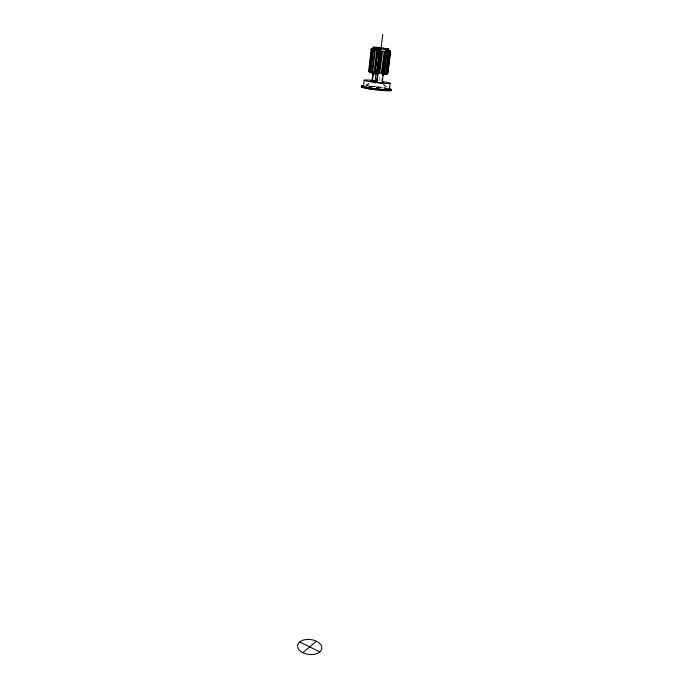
<?xml version="1.0" encoding="UTF-8"?>
<svg xmlns="http://www.w3.org/2000/svg" width="689" height="689" viewBox="0 0 689 689"><rect width="100%" height="100%" fill="white"/><g stroke="black" fill="none" stroke-linecap="round" stroke-linejoin="round"><path stroke-width="0.52" stroke-dasharray="3.44 2.58" d="M375.117 84.101L375.221 83.3M379.355 80.544L380.061 74.662M365.971 85.048L369.433 82.818M366.178 85.651L369.407 83.576M384.29 84.575L387.847 88.304M383.093 84.213L388.777 90.181M369.106 86.452A14.719 1.111 6.8 0 1 374.446 86.952M376.323 87.167A14.719 1.111 6.8 0 1 381.844 87.899M383.54 88.166A14.719 1.111 6.8 0 1 386.555 88.7M366.143 85.841A14.719 1.102 6.8 0 1 386.607 88.27M365.85 85.78A15.141 1.137 6.8 0 1 386.899 88.278M369.924 86.659A13.039 0.982 6.8 0 1 373.016 86.926M376.323 87.288A13.039 0.982 6.8 0 1 379.63 87.718M376.272 87.563A15.141 1.145 6.8 0 1 378.209 87.804M369.967 86.228A13.039 0.973 6.8 0 1 382.774 87.744M385.444 88.218A13.039 0.973 6.8 0 1 387.511 88.666"/><path stroke-width="1.03" d="M372.301 48.437L373.274 48.557L372.215 48.445L373.223 48.635L372.284 48.54L371.19 49.505L373.696 48.764L372.301 48.437L371.207 49.367L368.71 70.898L369.554 72.044L370.949 72.293M380.121 49.754L380.001 50.874L381.706 51.072L379.131 72.621L377.434 72.423L377.314 73.413L380.121 49.72L380.974 49.823M370.484 72.121L369.493 71.897M363.422 86.297L364.128 80.191M369.984 72.199L369.132 71.045L371.621 49.617M371.914 72.517L370.208 72.259L369.459 71.131L371.948 49.686L372.947 48.704L374.67 48.945L373.826 48.79M371.044 72.448L370.286 71.32L372.792 49.849L373.791 48.867L372.947 48.704M373.18 49.375L373.421 47.308M373.309 72.776L371.405 72.517L370.811 71.423L373.317 49.935L374.161 48.928L376.082 49.169L374.161 48.928M373.61 49.496L373.851 47.42M372.594 72.733L372 71.639L374.515 50.125L375.359 49.117M375.341 73.094L373.068 72.81L372.68 71.751L375.204 50.228L375.841 49.186L377.822 49.419L376.728 58.668M372.93 73.267L372.069 80.553L376.849 81.156M372.499 80.716L373.352 73.422M374.532 73.043L374.144 71.975L376.685 50.443L377.822 49.419M374.945 72.095L377.486 50.547L377.873 49.47L379.785 49.677L376.978 73.31L375.083 73.12L374.945 72.095L376.582 72.311L376.719 73.344M375.031 73.043L376.487 60.718M375.583 71.036L375.832 68.978M376.315 64.869L376.556 62.82M377.047 58.711L377.288 56.653M377.65 53.57L377.891 51.52M375.109 80.975L375.91 74.214M376.582 72.311L379.139 50.762L379.785 49.677M377.856 70.614L376.478 82.241L382.206 82.93L386.305 49.117L380.5 48.419L379.493 56.868M378.115 68.495L379.243 58.987M376.909 82.404L380.948 48.531L380.5 48.419M381.06 48.523L382.739 34.45M379.338 73.594L379.579 71.535M379.596 73.68L382.567 51.175L384.221 51.348L381.232 73.852M382.016 80.656L382.274 78.546M388.208 50.486L390.456 51.796L389.604 50.598L388.63 50.478L389.655 50.521L387.252 50.443L388.966 50.607L389.716 51.804L387.097 73.232L386.09 74.145L382.731 73.904L383.239 74.024L383.876 73.086L386.486 51.572L385.59 50.314M383.713 74.059L384.557 73.129L387.175 51.632L385.857 50.331L387.769 50.547L388.363 51.727L385.745 73.198L384.901 74.119L382.998 73.93M386.09 74.145L385.263 74.136L386.262 73.215L388.88 51.761L388.131 50.564L388.966 50.607M385.34 74.007L386.314 74.136L387.416 73.215L390.034 51.804M386.314 74.136L387.829 73.172L390.551 51.77L389.655 50.521L388.648 50.4L389.569 50.486L390.405 51.649L387.795 72.965L387.347 72.81M389.319 89.363L390.069 83.274M368.606 70.838L369.485 72M371.078 49.453L372.215 48.445M302.79 652.672L316.492 641.252M386.805 74.059C389.121 71.656 386.96 74.825 385.788 73.835M370.656 71.966L378.158 73.465M369.183 70.657L368.736 70.7L369.58 71.871M384.031 73.775L382.473 73.757M371.207 49.367L371.647 49.358M373.068 72.81L373.567 72.819M386.262 73.215L387.097 73.232M382.309 75.084L384.066 75.015L383.239 74.731M373.696 73.516L371.905 73.577L377.994 74.679M388.88 51.761L389.716 51.804M373.826 48.471L372.973 48.428L373.843 48.549M384.557 73.129L385.745 73.198M371.405 72.517L372.12 72.56M380.147 82.465L383.17 82.456L382.335 82.146M376.762 47.498L374.962 47.446L376.762 47.825M387.175 51.632L388.363 51.727M386.581 50.452L387.769 50.547M383.876 73.086L382.421 72.956L385.022 51.434L386.486 51.572M370.208 72.259L371.078 72.328M388.01 50.237L388.88 50.323L388.019 50.159M370.673 81.095L377.107 82.163M382.946 82.318L383.506 82.37M380.001 82.585L382.206 82.93M379.992 72.715L381.62 72.888M369.554 72.044L370.527 72.147M385.745 73.809L386.71 73.904L386.253 73.757M377.184 47.455L388.932 49.108L379.096 48.221M382.722 48.592C401.067 50.185 358.736 45.19 378.037 48.015M380.948 48.531L386.305 49.117M377.873 49.47L379.527 49.686M377.486 50.547L379.139 50.762M377.193 47.963L379.527 48.213M385.762 73.956L386.736 74.085M375.841 49.186L377.314 49.393M375.204 50.228L376.685 50.443M376.564 73.155L373.826 72.733M372.68 71.751L374.144 71.975M373.317 49.935L374.515 50.125M370.811 71.423L372 71.639M371.948 49.686L372.792 49.849M369.459 71.131L370.286 71.32M381.25 47.825L381.689 47.937L375.979 47.257L376.418 47.369M389.948 51.537L390.405 51.649M372.284 48.54L372.723 48.661M299.732 641.95L319.799 651.915M371.233 81.147L377.098 81.311A6.692 0.465 6.8 0 0 370.458 80.949A6.692 0.465 6.8 0 0 377.107 82.206M382.834 82.18A6.692 0.465 6.8 0 1 380.44 82.534M382.86 89.906A13.039 0.982 6.8 0 1 379.708 89.63M376.315 89.269A13.039 0.982 6.8 0 1 372.93 88.829M371.845 88.674A13.039 0.982 6.8 0 1 365.041 87.425M363.775 87.038A13.039 0.982 6.8 0 1 363.861 86.53M388.785 89.484A13.039 0.982 6.8 0 1 388.863 90.009M383.713 90.121A14.719 1.111 6.8 0 1 372.482 88.907M371.56 88.769A14.719 1.111 6.8 0 1 363.758 86.22M388.889 89.2A14.719 1.111 6.8 0 1 390.93 90.001M388.94 88.769A14.719 1.102 6.8 0 1 385.806 89.811A14.719 1.102 6.8 0 1 366.927 87.572A14.719 1.102 6.8 0 1 363.801 85.789M389.302 88.795A15.141 1.137 6.8 0 1 386.081 89.871A15.141 1.137 6.8 0 1 366.651 87.572A15.141 1.137 6.8 0 1 363.447 85.729M390.732 90.113A15.141 1.145 6.8 0 1 376.263 89.871A15.141 1.145 6.8 0 1 361.803 86.685M384.384 90.405A12.591 0.956 6.8 0 1 379.544 90.026M376.263 89.673A12.591 0.956 6.8 0 1 372.99 89.251M371.939 89.096A12.591 0.956 6.8 0 1 368.15 88.476M367.349 88.33A12.591 0.956 6.8 0 1 365.368 87.891M364.145 87.512A12.591 0.956 6.8 0 1 363.758 87.219M383.515 81.715A13.065 0.904 6.8 0 1 386.563 83.49A13.065 0.904 6.8 0 1 366.255 80.957A13.065 0.904 6.8 0 1 372.715 80.372M373.774 80.475A13.065 0.904 6.8 0 1 375.419 80.647M388.837 89.053A13.039 0.973 6.8 0 1 376.366 88.829A13.039 0.973 6.8 0 1 363.904 86.099M300.576 651.286A12.204 7.493 6.8 0 0 321.203 650.252A12.204 7.493 6.8 0 0 307.311 639.435A12.204 7.493 6.8 0 0 300.576 651.286"/></g></svg>
